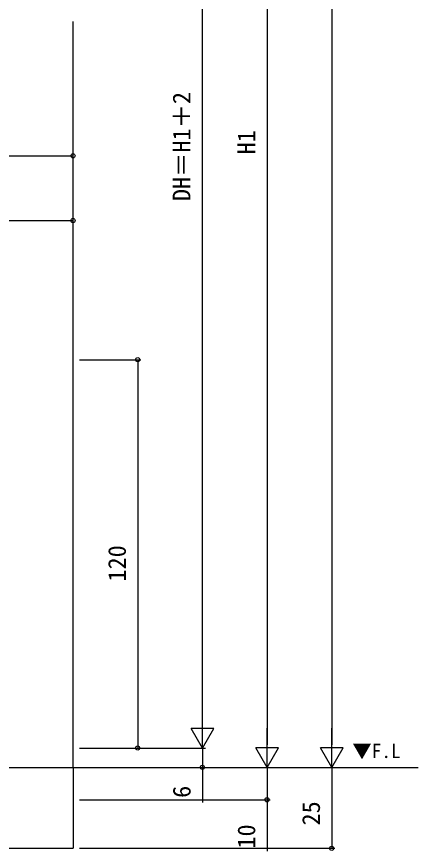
# Model space of a CAD drawing. Units: millimetres, scale not verified. Extents: x -437 to 438, y -681 to 679.
# Drawn here: x -219.1 to -94.9, y -112.3 to 145.6 of the extents above; entities that cross this region are included whole.
import ezdxf
from ezdxf.enums import TextEntityAlignment as Align

# ---------------------------------------------------------------- set-up
doc = ezdxf.new("R2010")
doc.units = ezdxf.units.MM
doc.header["$LTSCALE"] = 4
for name, color, linetype in [('0-1_USER1', 3, 'Continuous'), ('0-3_YKK_12', 2, 'Continuous'), ('0-6_YKK_D', 6, 'Continuous')]:
    doc.layers.add(name, color=color, linetype=linetype)
doc.styles.add('ＭＳ ゴシック', font='')
doc.styles.get('ＭＳ ゴシック').set_extended_font_data('MS Gothic')

msp = doc.modelspace()

# ---------------------------------------------------------------- linework, layer by layer
at = {"layer": '0-3_YKK_12'}
for p, q in [((-201.7, -86.4), (-201.7, 144.098)), ((-246.7, -86.4), (-94.936, -86.4)), ((-201.7, -86.4), (-201.7, -111.403))]:
    msp.add_line(p, q, dxfattribs=at)
msp.add_lwpolyline([(-351.7, -86.4), (-351.7, -111.403), (-201.7, -111.403)], dxfattribs=at)
at = {"layer": '0-6_YKK_D'}
for p, q in [((-121.7, 556.6), (-121.7, -79.4)), ((-161.7, -73.4), (-161.7, 304.596)), ((-141.7, 296.6), (-141.7, -79.4)), ((-201.7, 44.6), (-201.7, 103.6)), ((-351.7, 102.6), (-201.7, 102.6)), ((-246.7, 82.6), (-201.7, 82.6)), ((-201.7, 44.6), (-201.7, 83.6)), ((-199.7, 39.6), (-180.7, 39.6)), ((-181.7, 39.6), (-181.7, -80.4)), ((-161.7, -80.4), (-161.7, -68.276)), ((-161.7, -80.4), (-165.2, -74.338)), ((-158.2, -74.338), (-165.2, -74.338)), ((-161.7, -80.4), (-158.2, -74.338)), ((-141.7, -86.4), (-141.7, -74.276)), ((-121.7, -86.4), (-121.7, -74.276)), ((-199.7, -80.4), (-160.7, -80.4)), ((-199.7, -80.4), (-180.7, -80.4)), ((-199.7, -80.4), (-160.7, -80.4)), ((-141.7, -86.4), (-145.2, -80.338)), ((-138.2, -80.338), (-145.2, -80.338)), ((-141.7, -86.4), (-138.2, -80.338)), ((-121.7, -86.4), (-125.2, -80.338)), ((-118.2, -80.338), (-125.2, -80.338)), ((-121.7, -86.4), (-118.2, -80.338)), ((-199.7, -86.4), (-140.7, -86.4)), ((-199.7, -86.4), (-160.7, -86.4)), ((-199.7, -86.4), (-140.7, -86.4)), ((-199.7, -86.4), (-120.7, -86.4)), ((-199.7, -86.4), (-120.7, -86.4)), ((-121.7, -86.4), (-121.7, -111.403)), ((-199.7, -96.4), (-140.7, -96.4)), ((-199.7, -111.403), (-120.7, -111.403))]:
    msp.add_line(p, q, dxfattribs=at)
for points in [[(-161.7, -80.4), (-161.7, -86.4), (-161.7, -97.211)], [(-141.7, -86.4), (-141.7, -96.4), (-141.7, -112.325)]]:
    msp.add_lwpolyline(points, dxfattribs=at)
for centre in [(-201.7, 102.6), (-201.7, 82.6), (-181.7, 39.6), (-181.7, -80.4), (-161.7, -86.4), (-141.7, -96.4), (-121.7, -111.403)]:
    msp.add_circle(centre, 0.637, dxfattribs=at)

# ---------------------------------------------------------------- texts
at = {"layer": '0-1_USER1', "style": 'ＭＳ ゴシック'}
msp.add_text('▼F.L', height=4.399, dxfattribs=at).set_placement((-115.353, -84.824), align=Align.BOTTOM_LEFT)
at = {"layer": '0-6_YKK_D', "style": 'ＭＳ ゴシック'}
for s, p in [('DH＝H1＋2', (-163.743, 88.624)), ('H1', (-143.7, 103.018)), ('120', (-183.7, -28.965)), ('6', (-163.7, -95.808)), ('25', (-123.7, -104.356)), ('10', (-143.7, -111.476))]:
    msp.add_text(s, height=5.499, rotation=90, dxfattribs=at).set_placement(p, align=Align.BOTTOM_LEFT)

doc.saveas('drawing.dxf')
